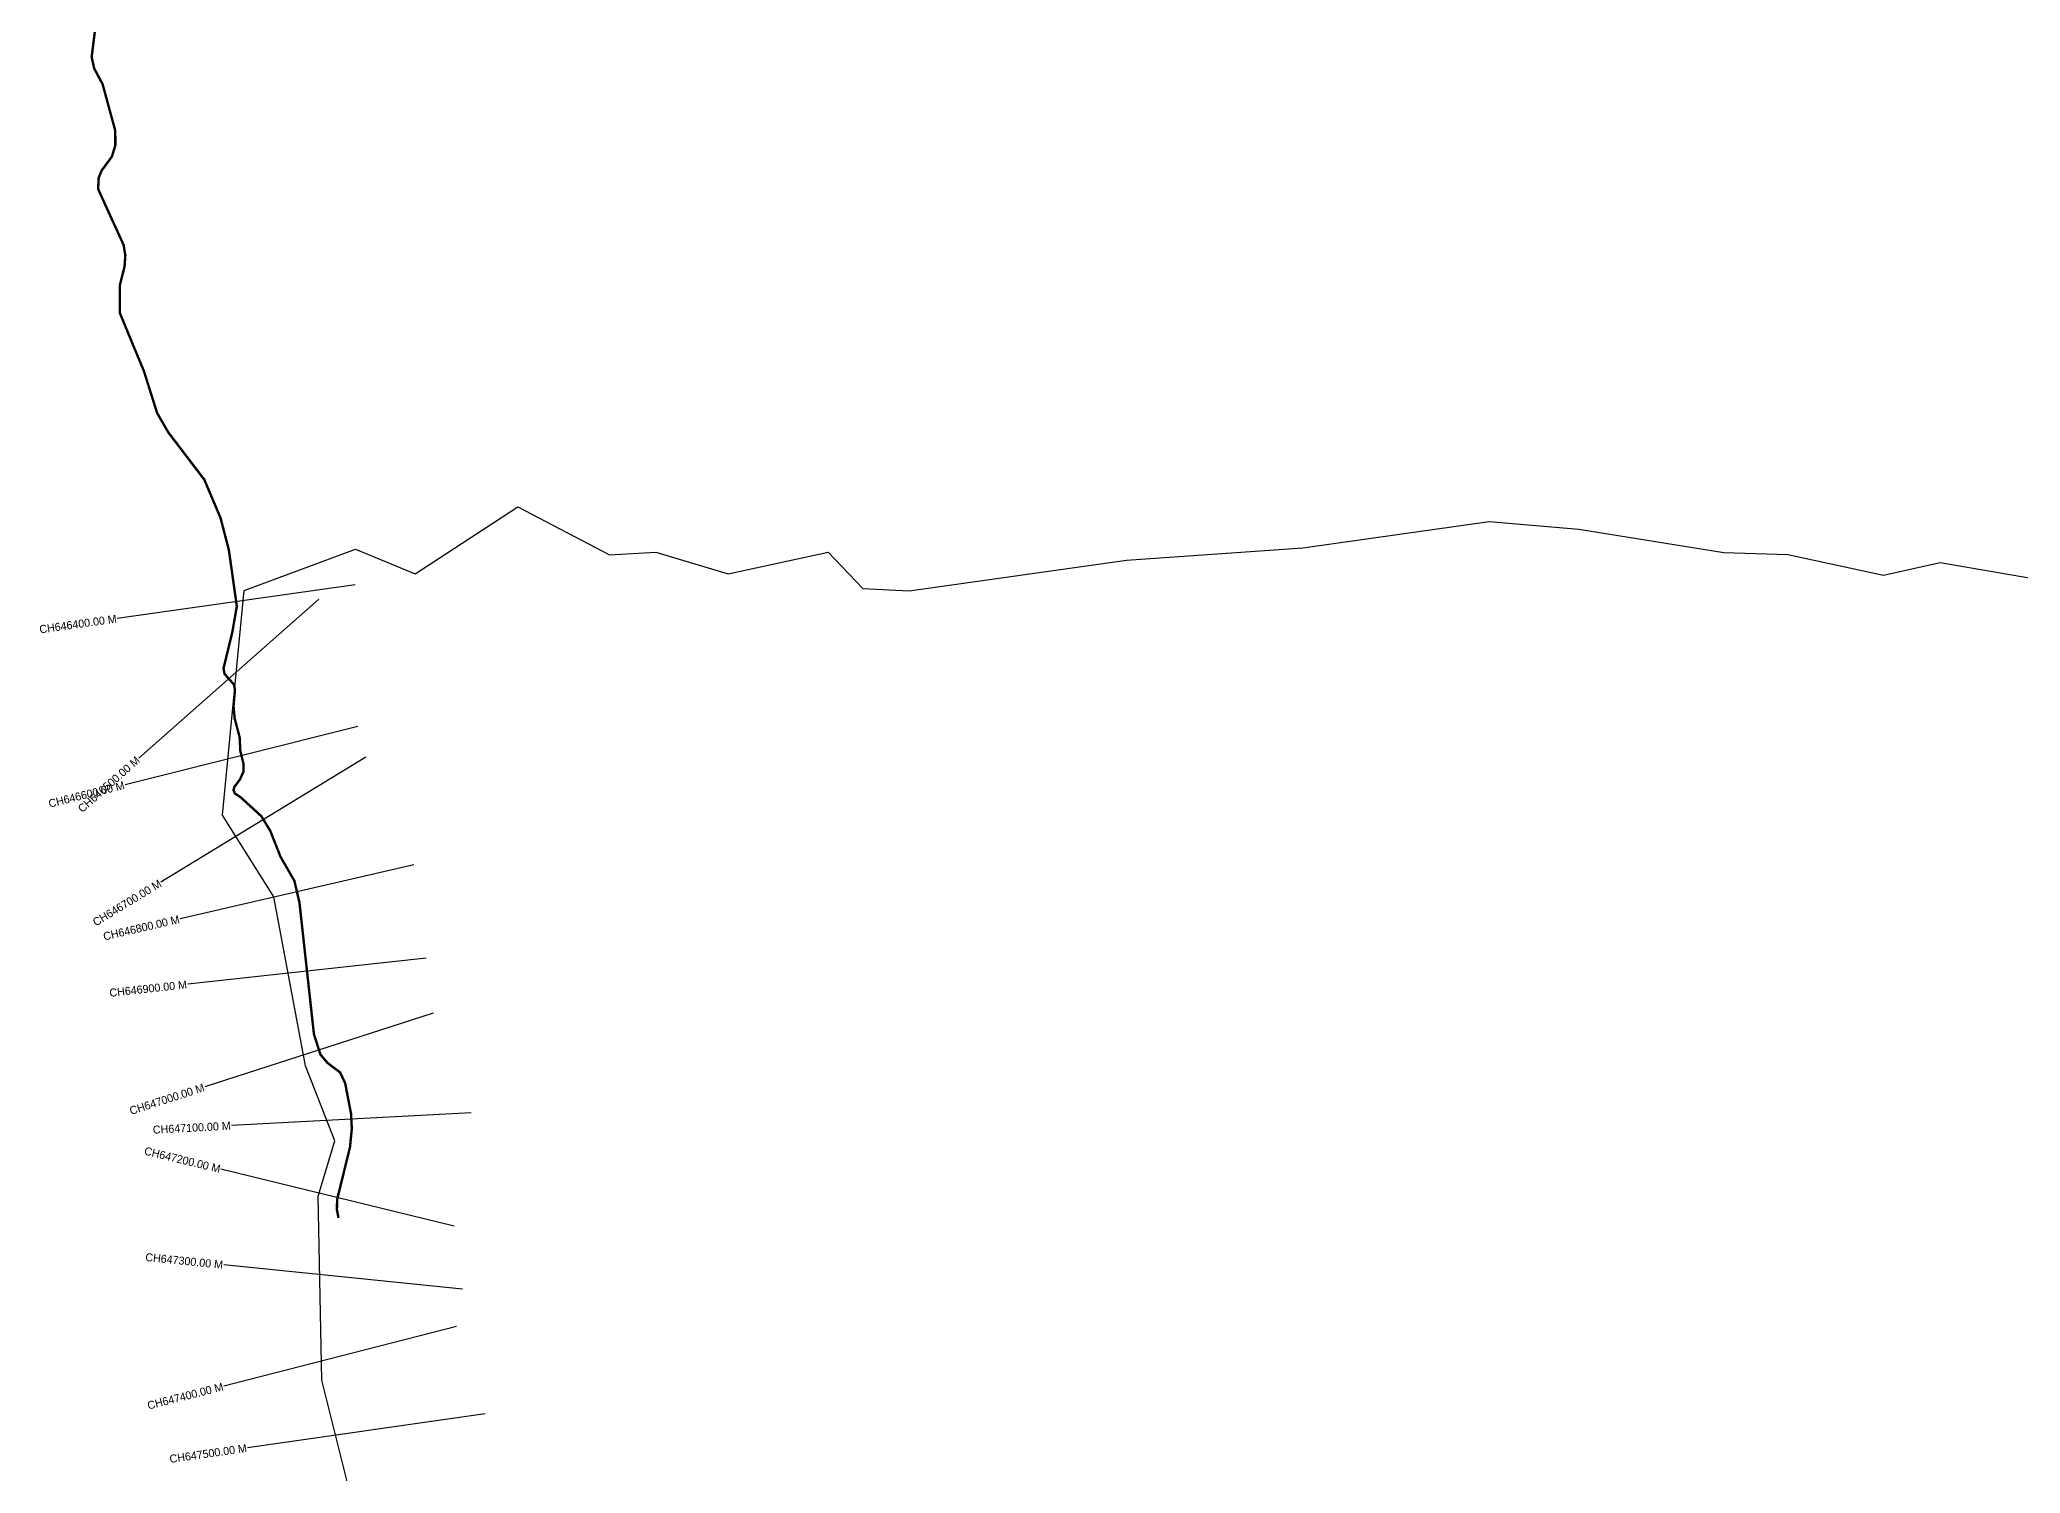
# Model space of a CAD drawing. Header units: metres. Extents: x 330100 to 335694, y 1792679 to 1800485.
# Drawn here: x 330422 to 332897, y 1796903 to 1798694 of the extents above; entities that cross this region are included whole.
import ezdxf
from ezdxf.enums import TextEntityAlignment as Align

# ---------------------------------------------------------------- set-up
doc = ezdxf.new("R2010")
doc.units = ezdxf.units.M
for name, color, linetype in [('CS', 134, 'Continuous'), ('CSMark', 6, 'Continuous'), ('NATURALLY PROTECTED', 3, 'Continuous')]:
    doc.layers.add(name, color=color, linetype=linetype)

msp = doc.modelspace()

# ---------------------------------------------------------------- linework, layer by layer
at = {"color": 6}
for points in [[(330677.2, 1798005.8), (330816.3, 1798057.4), (330890.9, 1798026.7), (331019.3, 1798110.2), (331133.9, 1798050.4), (331191.9, 1798053.9), (331282.3, 1798026.8), (331407.1, 1798053.9), (331450.6, 1798008.2), (331508.4, 1798005.6), (331780.1, 1798043.7), (332000.4, 1798059.1), (332233.4, 1798091.9), (332345.3, 1798082.5), (332526.6, 1798053.2), (332606.4, 1798050.7), (332726.1, 1798025.2), (332796.9, 1798040.7), (332973.6, 1798010.5)], [(330856.6, 1796691.6), (330774.3, 1797019.4), (330769.7, 1797249.3), (330790.6, 1797318.4), (330754.1, 1797412.2), (330714.5, 1797623.4), (330650.4, 1797725.2), (330677.2, 1798005.8)]]:
    msp.add_lwpolyline(points, dxfattribs=at)
at = {"layer": 'CS'}
for p, q in [((330815.9, 1798012.8), (330518.8, 1797971)), ((330770.6, 1797995), (330545.6, 1797796.6)), ((330819.5, 1797836), (330528.5, 1797763.2)), ((330829.6, 1797797.8), (330573.4, 1797641.6)), ((330889.5, 1797663.4), (330597.2, 1797595.7)), ((330905, 1797546.8), (330606.8, 1797514)), ((330913.7, 1797478), (330628.2, 1797385.8)), ((330961.1, 1797353.3), (330661.5, 1797337.5)), ((330939.9, 1797211.8), (330648.4, 1797283)), ((330950.4, 1797133.1), (330651.9, 1797163.5)), ((330942.6, 1797086.4), (330652, 1797012)), ((330978.6, 1796977.4), (330681.6, 1796934.9))]:
    msp.add_line(p, q, dxfattribs=at)
at = {"layer": 'NATURALLY PROTECTED', "const_width": 3, "flags": 128}
msp.add_lwpolyline([(330492.2, 1798715.2), (330488.9, 1798689.1), (330486.8, 1798672.3), (330489.9, 1798658.1), (330500.5, 1798638.3), (330509.7, 1798604.4), (330516.3, 1798580.3), (330516.4, 1798562.1), (330512.1, 1798547.9), (330499.2, 1798530.4), (330495.5, 1798521.2), (330494.9, 1798507.3), (330509.1, 1798476.1), (330520.1, 1798452.1), (330526.7, 1798437.6), (330528.9, 1798424.6), (330527.9, 1798410.4), (330522, 1798387.3), (330522, 1798352.6), (330534.2, 1798323), (330552, 1798280.2), (330568.6, 1798227.6), (330582.5, 1798203.5), (330627.6, 1798144.3), (330647.8, 1798096.7), (330658.3, 1798056.3), (330668.2, 1797986.1), (330662.6, 1797954), (330657.8, 1797934.3), (330653.6, 1797916.9), (330651.5, 1797908.6), (330652.9, 1797901.7), (330659.6, 1797894), (330664.7, 1797888.2), (330665.9, 1797882.3), (330664.6, 1797867.1), (330664.1, 1797861.6), (330665.5, 1797846.2), (330668.2, 1797836), (330671.7, 1797822.6), (330672.6, 1797805.3), (330676.7, 1797788.7), (330676.5, 1797779.7), (330672.2, 1797770.1), (330665.1, 1797760.4), (330664, 1797756.4), (330665.9, 1797752.3), (330673.1, 1797747.5), (330680.5, 1797740.7), (330688.7, 1797733.3), (330698.9, 1797723.9), (330710, 1797705.7), (330722.7, 1797673.5), (330740.2, 1797643.1), (330746.5, 1797615.9), (330752.8, 1797558.6), (330758.5, 1797506.7), (330764.6, 1797451.5), (330772.7, 1797426.3), (330781.4, 1797415.9), (330797.3, 1797403.9), (330803.6, 1797390.4), (330810.9, 1797352.6), (330811.9, 1797333.7), (330809.6, 1797310.5), (330802.6, 1797282), (330797.9, 1797262.9), (330793.5, 1797244.8), (330793.3, 1797232.2), (330795.3, 1797222.2)], dxfattribs=at)

# ---------------------------------------------------------------- texts
at = {"layer": 'CSMark'}
for s, rotation, p in [('CH646400.00 M', 8.0073, (330517.9, 1797970.8)), ('CH646500.00 M', 41.4063, (330544.8, 1797795.9)), ('CH646600.00 M', 14.0446, (330527.5, 1797763)), ('CH646700.00 M', 31.3739, (330572.6, 1797641.1)), ('CH646800.00 M', 13.0524, (330596.3, 1797595.5)), ('CH646900.00 M', 6.2718, (330605.8, 1797513.9)), ('CH647000.00 M', 17.9025, (330627.2, 1797385.5)), ('CH647100.00 M', 3.0127, (330660.5, 1797337.4)), ('CH647200.00 M', 346.2701, (330647.5, 1797283.2)), ('CH647300.00 M', 354.1915, (330650.9, 1797163.6)), ('CH647400.00 M', 14.3621, (330651, 1797011.7)), ('CH647500.00 M', 8.1365, (330680.6, 1796934.8))]:
    msp.add_text(s, height=10, rotation=rotation, dxfattribs=at).set_placement(p, align=Align.MIDDLE_RIGHT)

doc.saveas('drawing.dxf')
